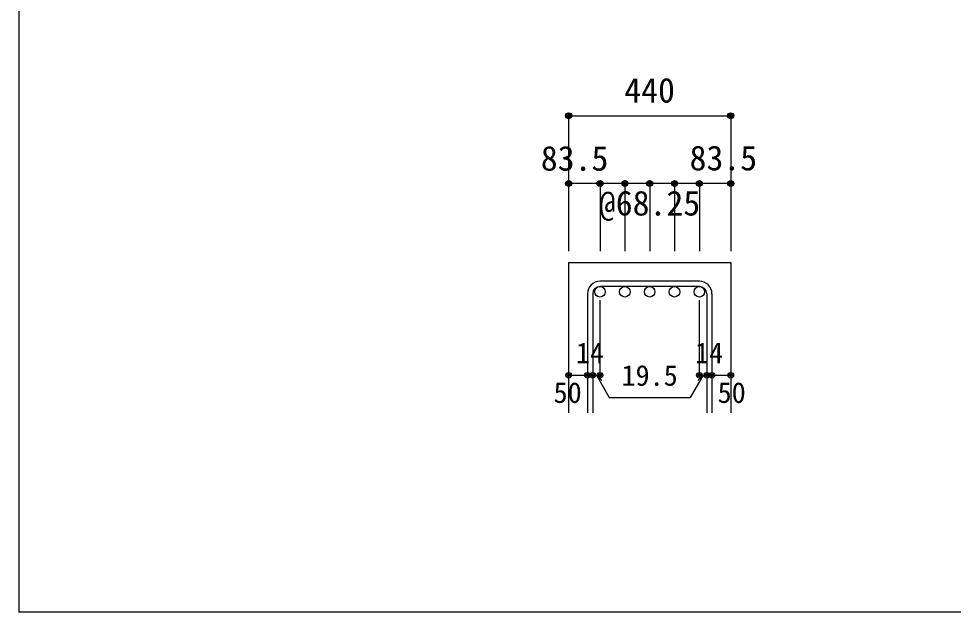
# Model space of a CAD drawing. Units: millimetres at full size, sheet at 1:30; details may follow other scales. Extents: x -5973 to 5954, y -4195 to 4201.
# Drawn here: x -5973 to -3489, y -4195 to -2617 of the extents above; entities that cross this region are included whole.
import ezdxf
from ezdxf.enums import TextEntityAlignment as Align

# ---------------------------------------------------------------- set-up
doc = ezdxf.new("R2010")
doc.units = ezdxf.units.MM
doc.header["$LTSCALE"] = 30
doc.header["$PDMODE"] = 32
doc.header["$PDSIZE"] = 15
for name, color, linetype in [('0-1', 2, 'Continuous'), ('0-5', 7, 'Continuous'), ('0-6', 7, 'Continuous'), ('0-D', 4, 'Continuous'), ('F-0_枠', 6, 'Continuous')]:
    doc.layers.add(name, color=color, linetype=linetype)
doc.styles.add('ＭＳ ゴシック', font='')
doc.styles.get('ＭＳ ゴシック').set_extended_font_data('MS Gothic')

msp = doc.modelspace()

# ---------------------------------------------------------------- linework, layer by layer
at = {"layer": '0-1'}
for p, q in [((-4511.3, -3264.89), (-4511.3, -3664.89)), ((-4511.3, -3264.89), (-4080.3, -3264.89)), ((-4080.3, -3264.89), (-4080.3, -3664.89))]:
    msp.add_line(p, q, dxfattribs=at)
at = {"layer": '0-5', "color": 3}
for centre in [(-4427.8, -3342.89), (-4361.8, -3342.89), (-4295.8, -3342.89), (-4229.8, -3342.89), (-4163.8, -3342.89)]:
    msp.add_circle(centre, 14, dxfattribs=at)
at = {"layer": '0-6'}
for p, q in [((-4163.8, -3314.89), (-4427.8, -3314.89)), ((-4461.3, -3348.39), (-4461.3, -3664.89)), ((-4447.3, -3348.39), (-4447.3, -3664.89)), ((-4163.8, -3328.89), (-4427.8, -3328.89)), ((-4144.3, -3348.39), (-4144.3, -3664.89)), ((-4130.3, -3348.39), (-4130.3, -3664.89))]:
    msp.add_line(p, q, dxfattribs=at)
for centre, radius, start, end in [((-4427.8, -3348.39), 33.5, 90, 180), ((-4163.8, -3348.39), 33.5, 0, 90), ((-4427.8, -3348.39), 19.5, 90, 180), ((-4163.8, -3348.39), 19.5, 0, 90)]:
    msp.add_arc(centre, radius, start, end, dxfattribs=at)
at = {"layer": '0-D'}
for p, q in [((-4511.3, -2874.89), (-4511.3, -3054.89)), ((-4511.3, -2874.89), (-4080.3, -2874.89)), ((-4511.3, -2874.89), (-4080.3, -2874.89)), ((-4080.3, -2874.89), (-4080.3, -3054.89)), ((-4427.8, -3054.89), (-4511.3, -3054.89)), ((-4511.3, -3054.89), (-4511.3, -3234.89)), ((-4295.8, -3054.89), (-4427.8, -3054.89)), ((-4427.8, -3054.89), (-4427.8, -3234.89)), ((-4361.8, -3054.89), (-4361.8, -3234.89)), ((-4163.8, -3054.89), (-4295.8, -3054.89)), ((-4295.8, -3054.89), (-4295.8, -3234.89)), ((-4229.8, -3054.89), (-4229.8, -3234.89)), ((-4080.3, -3054.89), (-4163.8, -3054.89)), ((-4163.8, -3054.89), (-4163.8, -3234.89)), ((-4080.3, -3054.89), (-4080.3, -3234.89)), ((-4427.8, -3564.89), (-4427.8, -3365.56)), ((-4163.8, -3564.89), (-4163.8, -3365.56)), ((-4511.3, -3564.89), (-4461.3, -3564.89)), ((-4461.3, -3564.89), (-4427.8, -3564.89)), ((-4437.55, -3564.89), (-4423.41, -3579.04)), ((-4437.55, -3564.89), (-4403.33, -3624.17)), ((-4154.05, -3564.89), (-4188.27, -3624.17)), ((-4154.05, -3564.89), (-4168.19, -3579.04)), ((-4163.8, -3564.89), (-4080.3, -3564.89)), ((-4144.3, -3564.89), (-4130.3, -3564.89)), ((-4403.33, -3624.17), (-4188.27, -3624.17))]:
    msp.add_line(p, q, dxfattribs=at)
msp.add_lwpolyline([(-4080.3, -2874.89), (-4080.3, -3054.89), (-4080.3, -3234.89)], dxfattribs=at)
for centre, radius in [((-4511.3, -2874.89), 8), ((-4511.3, -2874.89), 7.2), ((-4511.3, -2874.89), 6.4), ((-4511.3, -2874.89), 5.6), ((-4511.3, -2874.89), 4.8), ((-4511.3, -2874.89), 4), ((-4511.3, -2874.89), 3.2), ((-4511.3, -2874.89), 2.4), ((-4511.3, -2874.89), 1.6), ((-4511.3, -2874.89), 0.8), ((-4080.3, -2874.89), 8), ((-4080.3, -2874.89), 7.2), ((-4080.3, -2874.89), 6.4), ((-4080.3, -2874.89), 5.6), ((-4080.3, -2874.89), 4.8), ((-4080.3, -2874.89), 4), ((-4080.3, -2874.89), 3.2), ((-4080.3, -2874.89), 2.4), ((-4080.3, -2874.89), 1.6), ((-4080.3, -2874.89), 0.8), ((-4511.3, -3054.89), 8), ((-4511.3, -3054.89), 7.2), ((-4511.3, -3054.89), 6.4), ((-4511.3, -3054.89), 5.6), ((-4511.3, -3054.89), 4.8), ((-4511.3, -3054.89), 4), ((-4511.3, -3054.89), 3.2), ((-4511.3, -3054.89), 2.4), ((-4511.3, -3054.89), 1.6), ((-4511.3, -3054.89), 0.8), ((-4427.8, -3054.89), 8), ((-4427.8, -3054.89), 7.2), ((-4427.8, -3054.89), 6.4), ((-4427.8, -3054.89), 5.6), ((-4427.8, -3054.89), 4.8), ((-4427.8, -3054.89), 4), ((-4427.8, -3054.89), 3.2), ((-4427.8, -3054.89), 2.4), ((-4427.8, -3054.89), 1.6), ((-4427.8, -3054.89), 0.8), ((-4361.8, -3054.89), 8), ((-4361.8, -3054.89), 7.2), ((-4361.8, -3054.89), 6.4), ((-4361.8, -3054.89), 5.6), ((-4361.8, -3054.89), 4.8), ((-4361.8, -3054.89), 4), ((-4361.8, -3054.89), 3.2), ((-4361.8, -3054.89), 2.4), ((-4361.8, -3054.89), 1.6), ((-4361.8, -3054.89), 0.8), ((-4295.8, -3054.89), 8), ((-4295.8, -3054.89), 7.2), ((-4295.8, -3054.89), 6.4), ((-4295.8, -3054.89), 5.6), ((-4295.8, -3054.89), 4.8), ((-4295.8, -3054.89), 4), ((-4295.8, -3054.89), 3.2), ((-4295.8, -3054.89), 2.4), ((-4295.8, -3054.89), 1.6), ((-4295.8, -3054.89), 0.8), ((-4229.8, -3054.89), 8), ((-4229.8, -3054.89), 7.2), ((-4229.8, -3054.89), 6.4), ((-4229.8, -3054.89), 5.6), ((-4229.8, -3054.89), 4.8), ((-4229.8, -3054.89), 4), ((-4229.8, -3054.89), 3.2), ((-4229.8, -3054.89), 2.4), ((-4229.8, -3054.89), 1.6), ((-4229.8, -3054.89), 0.8), ((-4163.8, -3054.89), 8), ((-4163.8, -3054.89), 7.2), ((-4163.8, -3054.89), 6.4), ((-4163.8, -3054.89), 5.6), ((-4163.8, -3054.89), 4.8), ((-4163.8, -3054.89), 4), ((-4163.8, -3054.89), 3.2), ((-4163.8, -3054.89), 2.4), ((-4163.8, -3054.89), 1.6), ((-4163.8, -3054.89), 0.8), ((-4080.3, -3054.89), 8), ((-4080.3, -3054.89), 7.2), ((-4080.3, -3054.89), 6.4), ((-4080.3, -3054.89), 5.6), ((-4080.3, -3054.89), 4.8), ((-4080.3, -3054.89), 4), ((-4080.3, -3054.89), 3.2), ((-4080.3, -3054.89), 2.4), ((-4080.3, -3054.89), 1.6), ((-4080.3, -3054.89), 0.8), ((-4511.3, -3564.89), 4), ((-4511.3, -3564.89), 3.6), ((-4511.3, -3564.89), 3.2), ((-4511.3, -3564.89), 2.8), ((-4511.3, -3564.89), 2.4), ((-4511.3, -3564.89), 2), ((-4511.3, -3564.89), 1.6), ((-4511.3, -3564.89), 1.2), ((-4511.3, -3564.89), 0.8), ((-4511.3, -3564.89), 0.4), ((-4461.3, -3564.89), 4), ((-4461.3, -3564.89), 3.6), ((-4461.3, -3564.89), 3.2), ((-4461.3, -3564.89), 2.8), ((-4461.3, -3564.89), 2.4), ((-4461.3, -3564.89), 2), ((-4461.3, -3564.89), 1.6), ((-4461.3, -3564.89), 1.2), ((-4461.3, -3564.89), 0.8), ((-4461.3, -3564.89), 0.4), ((-4447.3, -3564.89), 4), ((-4447.3, -3564.89), 3.6), ((-4447.3, -3564.89), 3.2), ((-4447.3, -3564.89), 2.8), ((-4447.3, -3564.89), 2.4), ((-4447.3, -3564.89), 2), ((-4447.3, -3564.89), 1.6), ((-4447.3, -3564.89), 1.2), ((-4447.3, -3564.89), 0.8), ((-4447.3, -3564.89), 0.4), ((-4427.8, -3564.89), 4), ((-4427.8, -3564.89), 3.6), ((-4427.8, -3564.89), 3.2), ((-4427.8, -3564.89), 2.8), ((-4427.8, -3564.89), 2.4), ((-4427.8, -3564.89), 2), ((-4427.8, -3564.89), 1.6), ((-4427.8, -3564.89), 1.2), ((-4427.8, -3564.89), 0.8), ((-4427.8, -3564.89), 0.4), ((-4163.8, -3564.89), 4), ((-4163.8, -3564.89), 3.6), ((-4163.8, -3564.89), 3.2), ((-4163.8, -3564.89), 2.8), ((-4163.8, -3564.89), 2.4), ((-4163.8, -3564.89), 2), ((-4163.8, -3564.89), 1.6), ((-4163.8, -3564.89), 1.2), ((-4163.8, -3564.89), 0.8), ((-4163.8, -3564.89), 0.4), ((-4144.3, -3564.89), 4), ((-4144.3, -3564.89), 3.6), ((-4144.3, -3564.89), 3.2), ((-4144.3, -3564.89), 2.8), ((-4144.3, -3564.89), 2.4), ((-4144.3, -3564.89), 2), ((-4144.3, -3564.89), 1.6), ((-4144.3, -3564.89), 1.2), ((-4144.3, -3564.89), 0.8), ((-4144.3, -3564.89), 0.4), ((-4130.3, -3564.89), 4), ((-4130.3, -3564.89), 3.6), ((-4130.3, -3564.89), 3.2), ((-4130.3, -3564.89), 2.8), ((-4130.3, -3564.89), 2.4), ((-4130.3, -3564.89), 2), ((-4130.3, -3564.89), 1.6), ((-4130.3, -3564.89), 1.2), ((-4130.3, -3564.89), 0.8), ((-4130.3, -3564.89), 0.4), ((-4080.3, -3564.89), 4), ((-4080.3, -3564.89), 3.6), ((-4080.3, -3564.89), 3.2), ((-4080.3, -3564.89), 2.8), ((-4080.3, -3564.89), 2.4), ((-4080.3, -3564.89), 2), ((-4080.3, -3564.89), 1.6), ((-4080.3, -3564.89), 1.2), ((-4080.3, -3564.89), 0.8), ((-4080.3, -3564.89), 0.4)]:
    msp.add_circle(centre, radius, dxfattribs=at)
at = {"layer": '0-D', "color": 7}
for p in [(-4511.3, -2874.89), (-4080.3, -2874.89), (-4511.3, -3054.89), (-4427.8, -3054.89), (-4361.8, -3054.89), (-4295.8, -3054.89), (-4229.8, -3054.89), (-4163.8, -3054.89), (-4080.3, -3054.89), (-4511.3, -3564.89), (-4461.3, -3564.89), (-4447.3, -3564.89), (-4427.8, -3564.89), (-4163.8, -3564.89), (-4144.3, -3564.89), (-4130.3, -3564.89), (-4080.3, -3564.89)]:
    msp.add_point(p, dxfattribs=at)
at = {"layer": 'F-0_枠'}
for p in [(-5972.88, 4201.15), (5954.1, -4195.24)]:
    msp.add_line(p, (-5972.88, -4195.24), dxfattribs=at)

# ---------------------------------------------------------------- texts
at = {"layer": '0-D', "style": 'ＭＳ ゴシック'}
for s, height, p in [('440', 65.98, (-4363.3, -2859.89)), ('83.5', 65.98, (-4585.11, -3040.74)), ('83.5', 65.98, (-4189.8, -3039.89)), ('@68.25', 65.98, (-4430.8, -3159.89)), ('14', 54.99, (-4491.84, -3549.44)), ('14', 54.99, (-4175.26, -3549.44)), ('19.5', 54.99, (-4370.8, -3609.17)), ('50', 54.99, (-4551.3, -3654.89)), ('50', 54.99, (-4115.3, -3654.89))]:
    msp.add_text(s, height=height, dxfattribs=at).set_placement(p, align=Align.BOTTOM_LEFT)

doc.saveas('drawing.dxf')
